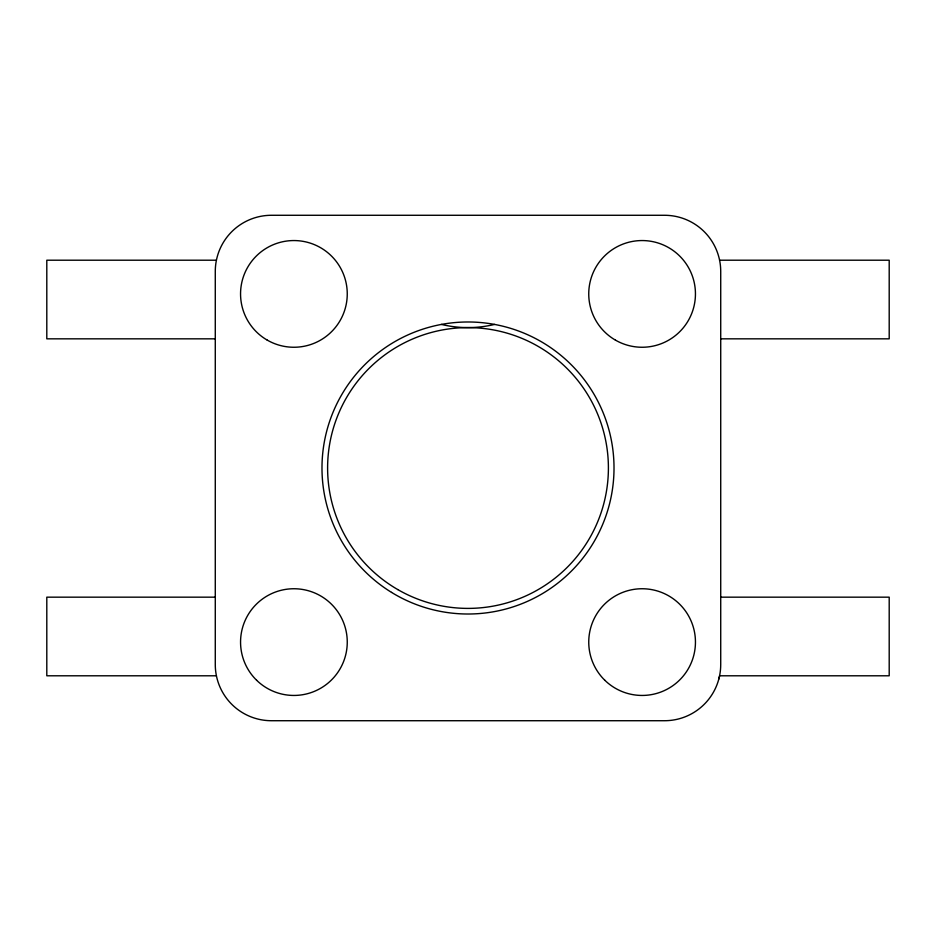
<?xml version="1.0" encoding="UTF-8"?>
<svg xmlns="http://www.w3.org/2000/svg" width="936" height="936" viewBox="0 0 936 936"><rect width="100%" height="100%" fill="white"/><g stroke="black" fill="none" stroke-linecap="round" stroke-linejoin="round"><path stroke-width="1.4" d="M216.415 260.208L46.8 260.208L46.8 338.832L215.28 338.832M719.585 260.208L889.2 260.208L889.2 338.832L720.72 338.832M215.28 597.168L46.8 597.168L46.8 675.792L216.415 675.792M720.72 597.168L889.2 597.168L889.2 675.792L719.585 675.792M494.547 324.418A112.32 112.32 0 0 1 441.453 324.418M718.801 679.091A56.16 56.16 0 0 0 720.72 664.56L720.72 271.44A56.16 56.16 0 0 0 664.56 215.28L271.44 215.28A56.16 56.16 0 0 0 215.28 271.44L215.28 664.56A56.16 56.16 0 0 0 271.44 720.72L664.56 720.72A56.16 56.16 0 0 0 719.433 676.517M397.8 589.586A140.4 140.4 0 0 0 608.4 468A140.4 140.4 0 0 0 397.8 346.414A140.4 140.4 0 0 0 397.8 589.586M391.54 592.394A146.016 146.016 0 0 0 613.957 472.013A146.016 146.016 0 0 0 398.502 339.581A146.016 146.016 0 0 0 391.54 592.394M256.581 680.215A53.352 53.352 0 0 0 345.583 655.364A53.352 53.352 0 0 0 279.56 590.71A53.352 53.352 0 0 0 256.581 680.215M615.42 340.107A53.352 53.352 0 0 0 695.448 293.904A53.352 53.352 0 0 0 615.42 247.701A53.352 53.352 0 0 0 615.42 340.107M604.773 680.215A53.352 53.352 0 0 0 693.775 655.364A53.352 53.352 0 0 0 627.752 590.71A53.352 53.352 0 0 0 604.773 680.215M267.228 340.107A53.352 53.352 0 0 0 347.256 293.904A53.352 53.352 0 0 0 267.228 247.701A53.352 53.352 0 0 0 267.228 340.107"/></g></svg>
